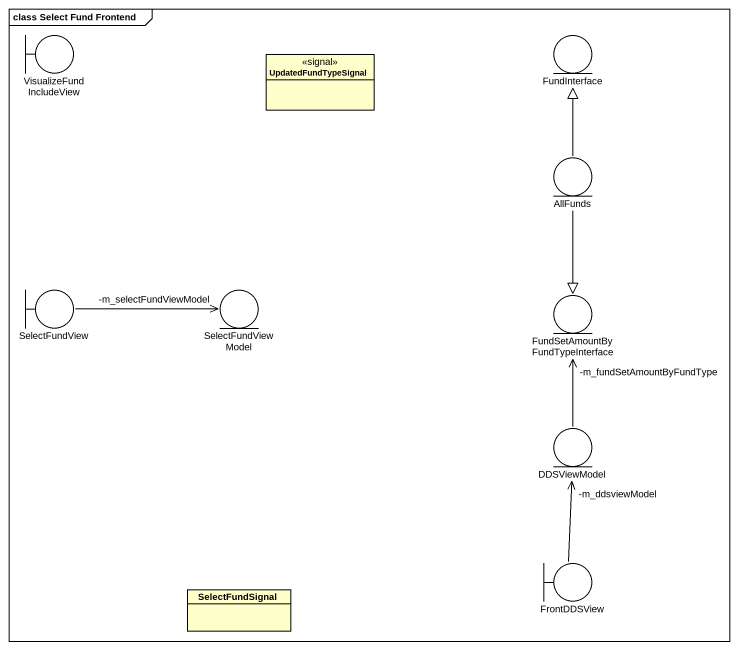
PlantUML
@startuml
mainframe class Select Fund Frontend
allowmixing
hide circle
hide empty members
boundary VisualizeFundIncludeView
class UpdatedFundTypeSignal <<signal>>
entity FundInterface
entity AllFunds
boundary SelectFundView
entity SelectFundViewModel
entity "FundSetAmountByFundTypeInterface" as FundSetAmountByFundTypeInter
entity DDSViewModel
boundary FrontDDSView
class SelectFundSignal
AllFunds -up-|> FundInterface
AllFunds --|> FundSetAmountByFundTypeInter
SelectFundView -right-> "-m_selectFundViewModel" SelectFundViewModel
DDSViewModel -up-> "-m_fundSetAmountByFundType" FundSetAmountByFundTypeInter
FrontDDSView -up-> "-m_ddsviewModel" DDSViewModel
@enduml
